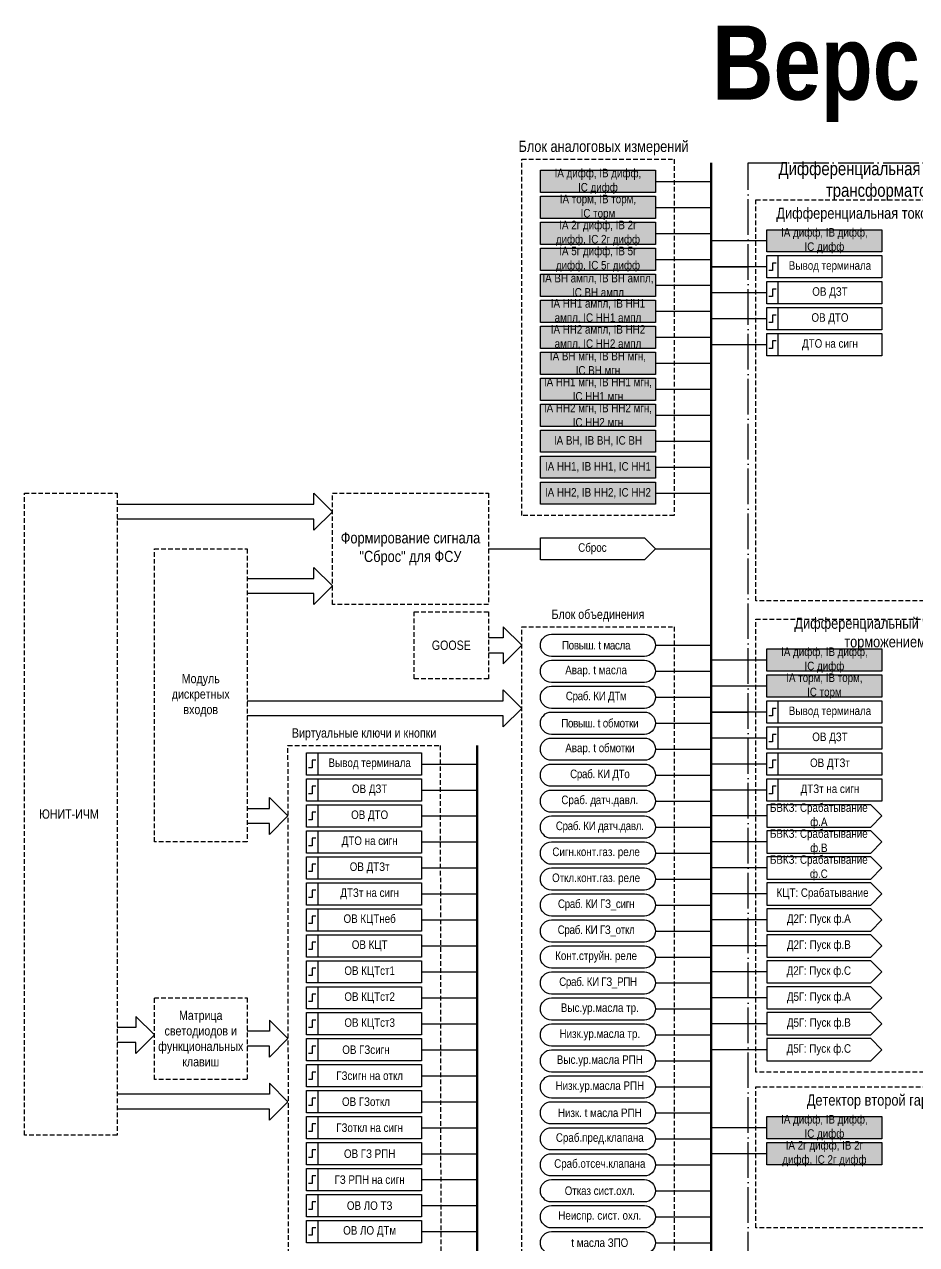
# Model space of a CAD drawing. Header units: millimetres. Extents: x -1143 to 1170, y -154 to 695.
# Drawn here: x -1143 to -902.7, y 366.5 to 695.3 of the extents above; entities that cross this region are included whole.
import ezdxf

# ---------------------------------------------------------------- set-up
doc = ezdxf.new("R2010")
doc.units = ezdxf.units.MM
doc.linetypes.add('ACAD_ISO04W100', pattern=[30, 24, -3, 0, -3])
doc.linetypes.add('штриховая2', pattern=[0.375, 0.25, -0.125])
doc.layers.add('TEXT', color=7, linetype='Continuous', lineweight=25)
doc.layers.add('Основная', color=7, linetype='Continuous')
doc.styles.add('2.5_Gost_RD', font='ARIALN.TTF', dxfattribs={"height": 2.5})
doc.styles.add('3.5_Gost_RD', font='ARIALN.TTF', dxfattribs={"height": 3.5})

msp = doc.modelspace()

# ---------------------------------------------------------------- hatches: boundary and pattern name
at = {"ltscale": 100, "true_color": 0xef8637}
h = msp.add_hatch(color=30, dxfattribs=at)
h.dxf.hatch_style = 1
h.paths.add_polyline_path([(-1004, 656), (-973, 656), (-973, 650), (-1004, 650)])
h = msp.add_hatch(color=30, dxfattribs=at)
h.dxf.hatch_style = 1
h.paths.add_polyline_path([(-1004, 649), (-973, 649), (-973, 643), (-1004, 643)])
h = msp.add_hatch(color=30, dxfattribs=at)
h.dxf.hatch_style = 1
h.paths.add_polyline_path([(-1004, 642), (-973, 642), (-973, 636), (-1004, 636)])
h = msp.add_hatch(color=30, dxfattribs=at)
h.dxf.hatch_style = 1
h.paths.add_polyline_path([(-943, 640), (-912, 640), (-912, 634), (-943, 634)])
h = msp.add_hatch(color=30, dxfattribs=at)
h.dxf.hatch_style = 1
h.paths.add_polyline_path([(-1004, 635), (-973, 635), (-973, 629), (-1004, 629)])
h = msp.add_hatch(color=30, dxfattribs=at)
h.dxf.hatch_style = 1
h.paths.add_polyline_path([(-1004, 628), (-973, 628), (-973, 622), (-1004, 622)])
h = msp.add_hatch(color=30, dxfattribs=at)
h.dxf.hatch_style = 1
h.paths.add_polyline_path([(-1004, 621), (-973, 621), (-973, 615), (-1004, 615)])
h = msp.add_hatch(color=30, dxfattribs=at)
h.dxf.hatch_style = 1
h.paths.add_polyline_path([(-1004, 614), (-973, 614), (-973, 608), (-1004, 608)])
h = msp.add_hatch(color=30, dxfattribs=at)
h.dxf.hatch_style = 1
h.paths.add_polyline_path([(-1004, 607), (-973, 607), (-973, 601), (-1004, 601)])
h = msp.add_hatch(color=30, dxfattribs=at)
h.dxf.hatch_style = 1
h.paths.add_polyline_path([(-1004, 600), (-973, 600), (-973, 594), (-1004, 594)])
h = msp.add_hatch(color=30, dxfattribs=at)
h.dxf.hatch_style = 1
h.paths.add_polyline_path([(-1004, 593), (-973, 593), (-973, 587), (-1004, 587)])
h = msp.add_hatch(color=30, dxfattribs=at)
h.dxf.hatch_style = 1
h.paths.add_polyline_path([(-1004, 586), (-973, 586), (-973, 580), (-1004, 580)])
h = msp.add_hatch(color=30, dxfattribs=at)
h.dxf.hatch_style = 1
h.paths.add_polyline_path([(-1004, 579), (-973, 579), (-973, 573), (-1004, 573)])
h = msp.add_hatch(color=30, dxfattribs=at)
h.dxf.hatch_style = 1
h.paths.add_polyline_path([(-1004, 572), (-973, 572), (-973, 566), (-1004, 566)])
h = msp.add_hatch(color=30, dxfattribs=at)
h.dxf.hatch_style = 1
h.paths.add_polyline_path([(-943, 527), (-912, 527), (-912, 521), (-943, 521)])
h = msp.add_hatch(color=30, dxfattribs=at)
h.dxf.hatch_style = 1
h.paths.add_polyline_path([(-943, 520), (-912, 520), (-912, 514), (-943, 514)])
h = msp.add_hatch(color=30, dxfattribs=at)
h.dxf.hatch_style = 1
h.paths.add_polyline_path([(-943, 401), (-912, 401), (-912, 395), (-943, 395)])
h = msp.add_hatch(color=30, dxfattribs=at)
h.dxf.hatch_style = 1
h.paths.add_polyline_path([(-943, 394), (-912, 394), (-912, 388), (-943, 388)])

# ---------------------------------------------------------------- linework, layer by layer
at = {"lineweight": 100, "ltscale": 100}
for p, q in [((-958, 658), (-958, 2)), ((-1021, 501), (-1021, 65))]:
    msp.add_line(p, q, dxfattribs=at)
at = {"ltscale": 100}
for p, q in [((-973, 653), (-958, 653)), ((-973, 646), (-958, 646)), ((-973, 639), (-958, 639)), ((-943, 637), (-958, 637)), ((-973, 632), (-958, 632)), ((-943, 630), (-958, 630)), ((-958, 630), (-948, 630)), ((-973, 625), (-958, 625)), ((-943, 623), (-958, 623)), ((-973, 618), (-958, 618)), ((-943, 616), (-958, 616)), ((-973, 611), (-958, 611)), ((-943, 609), (-958, 609)), ((-973, 604), (-958, 604)), ((-973, 597), (-958, 597)), ((-973, 590), (-958, 590)), ((-973, 583), (-958, 583)), ((-973, 576), (-958, 576)), ((-973, 569), (-958, 569)), ((-973, 554), (-958, 554)), ((-973, 528), (-958, 528)), ((-943, 524), (-958, 524)), ((-973, 521), (-958, 521)), ((-943, 517), (-958, 517)), ((-973, 514), (-958, 514)), ((-943, 510), (-958, 510)), ((-958, 510), (-948, 510)), ((-973, 507), (-958, 507)), ((-973, 500), (-958, 500)), ((-943, 503), (-958, 503)), ((-1036, 496), (-1021, 496)), ((-943, 496), (-958, 496)), ((-973, 493), (-958, 493)), ((-1036, 489), (-1021, 489)), ((-943, 489), (-958, 489)), ((-973, 486), (-958, 486)), ((-1036, 482), (-1021, 482)), ((-943, 482), (-958, 482)), ((-973, 479), (-958, 479)), ((-1036, 475), (-1021, 475)), ((-943, 475), (-958, 475)), ((-973, 472), (-958, 472)), ((-1036, 468), (-1021, 468)), ((-943, 468), (-958, 468)), ((-973, 465), (-958, 465)), ((-1036, 461), (-1021, 461)), ((-943, 461), (-958, 461)), ((-973, 458), (-958, 458)), ((-1036, 454), (-1021, 454)), ((-943, 454), (-958, 454)), ((-973, 451), (-958, 451)), ((-1036, 447), (-1021, 447)), ((-973, 444), (-958, 444)), ((-943, 447), (-958, 447)), ((-1036, 440), (-1021, 440)), ((-943, 440), (-958, 440)), ((-973, 437), (-958, 437)), ((-1036, 433), (-1021, 433)), ((-943, 433), (-958, 433)), ((-973, 430), (-958, 430)), ((-1036, 426), (-1021, 426)), ((-943, 426), (-958, 426)), ((-973, 423), (-958, 423)), ((-1036, 419), (-1021, 419)), ((-943, 419), (-958, 419)), ((-973, 416), (-958, 416)), ((-1036, 412), (-1021, 412)), ((-973, 409), (-958, 409)), ((-1036, 405), (-1021, 405)), ((-973, 402), (-958, 402)), ((-1036, 398), (-1021, 398)), ((-943, 398), (-958, 398)), ((-973, 395), (-958, 395)), ((-1036, 391), (-1021, 391)), ((-943, 391), (-958, 391)), ((-973, 388), (-958, 388)), ((-1036, 384), (-1021, 384)), ((-973, 381), (-958, 381)), ((-1036, 377), (-1021, 377)), ((-973, 374), (-958, 374)), ((-1036, 370), (-1021, 370)), ((-973, 367), (-958, 367))]:
    msp.add_line(p, q, dxfattribs=at)
at = {"color": 7, "linetype": 'штриховая2', "ltscale": 5}
for points in [[(-1009, 659), (-968, 659), (-968, 563), (-1009, 563)], [(-1143, 569), (-1118, 569), (-1118, 396), (-1143, 396)], [(-1060, 569), (-1018, 569), (-1018, 539), (-1060, 539)], [(-1108, 554), (-1083, 554), (-1083, 475), (-1108, 475)], [(-1038, 537), (-1018, 537), (-1018, 519), (-1038, 519)], [(-1009, 533), (-968, 533), (-968, 184), (-1009, 184)], [(-1072, 501), (-1031, 501), (-1030.5, 64), (-1071.5, 64)], [(-1108, 433), (-1083, 433), (-1083, 411), (-1108, 411)]]:
    msp.add_lwpolyline(points, close=True, dxfattribs=at)
at = {"color": 3, "linetype": 'ACAD_ISO04W100', "lineweight": 30, "ltscale": 0.4}
msp.add_lwpolyline([(-948, 658), (-863, 658), (-863, 203), (-948, 203)], close=True, dxfattribs=at)
at = {"ltscale": 100}
for points in [[(-1004, 656), (-973, 656), (-973, 650), (-1004, 650)], [(-1004, 649), (-973, 649), (-973, 643), (-1004, 643)], [(-1004, 642), (-973, 642), (-973, 636), (-1004, 636)], [(-943, 640), (-912, 640), (-912, 634), (-943, 634)], [(-1004, 635), (-973, 635), (-973, 629), (-1004, 629)], [(-943, 633), (-940, 633), (-940, 627), (-943, 627)], [(-943, 633), (-912, 633), (-912, 627), (-943, 627)], [(-1004, 628), (-973, 628), (-973, 622), (-1004, 622)], [(-943, 626), (-940, 626), (-940, 620), (-943, 620)], [(-943, 626), (-912, 626), (-912, 620), (-943, 620)], [(-1004, 621), (-973, 621), (-973, 615), (-1004, 615)], [(-943, 619), (-940, 619), (-940, 613), (-943, 613)], [(-943, 619), (-912, 619), (-912, 613), (-943, 613)], [(-1004, 614), (-973, 614), (-973, 608), (-1004, 608)], [(-943, 612), (-940, 612), (-940, 606), (-943, 606)], [(-943, 612), (-912, 612), (-912, 606), (-943, 606)], [(-1004, 607), (-973, 607), (-973, 601), (-1004, 601)], [(-1004, 600), (-973, 600), (-973, 594), (-1004, 594)], [(-1004, 593), (-973, 593), (-973, 587), (-1004, 587)], [(-1004, 586), (-973, 586), (-973, 580), (-1004, 580)], [(-1004, 579), (-973, 579), (-973, 573), (-1004, 573)], [(-1004, 572), (-973, 572), (-973, 566), (-1004, 566)], [(-943, 527), (-912, 527), (-912, 521), (-943, 521)], [(-943, 520), (-912, 520), (-912, 514), (-943, 514)], [(-943, 513), (-940, 513), (-940, 507), (-943, 507)], [(-943, 513), (-912, 513), (-912, 507), (-943, 507)], [(-943, 506), (-940, 506), (-940, 500), (-943, 500)], [(-943, 506), (-912, 506), (-912, 500), (-943, 500)], [(-1067, 499), (-1064, 499), (-1064, 493), (-1067, 493)], [(-1067, 499), (-1036, 499), (-1036, 493), (-1067, 493)], [(-943, 499), (-940, 499), (-940, 493), (-943, 493)], [(-943, 499), (-912, 499), (-912, 493), (-943, 493)], [(-1067, 492), (-1064, 492), (-1064, 486), (-1067, 486)], [(-1067, 492), (-1036, 492), (-1036, 486), (-1067, 486)], [(-943, 492), (-940, 492), (-940, 486), (-943, 486)], [(-943, 492), (-912, 492), (-912, 486), (-943, 486)], [(-1067, 485), (-1064, 485), (-1064, 479), (-1067, 479)], [(-1067, 485), (-1036, 485), (-1036, 479), (-1067, 479)], [(-1067, 478), (-1064, 478), (-1064, 472), (-1067, 472)], [(-1067, 478), (-1036, 478), (-1036, 472), (-1067, 472)], [(-1067, 471), (-1064, 471), (-1064, 465), (-1067, 465)], [(-1067, 471), (-1036, 471), (-1036, 465), (-1067, 465)], [(-1067, 464), (-1064, 464), (-1064, 458), (-1067, 458)], [(-1067, 464), (-1036, 464), (-1036, 458), (-1067, 458)], [(-1067, 457), (-1064, 457), (-1064, 451), (-1067, 451)], [(-1067, 457), (-1036, 457), (-1036, 451), (-1067, 451)], [(-1067, 450), (-1064, 450), (-1064, 444), (-1067, 444)], [(-1067, 450), (-1036, 450), (-1036, 444), (-1067, 444)], [(-1067, 443), (-1064, 443), (-1064, 437), (-1067, 437)], [(-1067, 443), (-1036, 443), (-1036, 437), (-1067, 437)], [(-1067, 436), (-1064, 436), (-1064, 430), (-1067, 430)], [(-1067, 436), (-1036, 436), (-1036, 430), (-1067, 430)], [(-1067, 429), (-1064, 429), (-1064, 423), (-1067, 423)], [(-1067, 429), (-1036, 429), (-1036, 423), (-1067, 423)], [(-1067, 422), (-1064, 422), (-1064, 416), (-1067, 416)], [(-1067, 422), (-1036, 422), (-1036, 416), (-1067, 416)], [(-1067, 415), (-1064, 415), (-1064, 409), (-1067, 409)], [(-1067, 415), (-1036, 415), (-1036, 409), (-1067, 409)], [(-1067, 408), (-1064, 408), (-1064, 402), (-1067, 402)], [(-1067, 408), (-1036, 408), (-1036, 402), (-1067, 402)], [(-1067, 401), (-1064, 401), (-1064, 395), (-1067, 395)], [(-1067, 401), (-1036, 401), (-1036, 395), (-1067, 395)], [(-943, 401), (-912, 401), (-912, 395), (-943, 395)], [(-1067, 394), (-1064, 394), (-1064, 388), (-1067, 388)], [(-1067, 394), (-1036, 394), (-1036, 388), (-1067, 388)], [(-943, 394), (-912, 394), (-912, 388), (-943, 388)], [(-1067, 387), (-1064, 387), (-1064, 381), (-1067, 381)], [(-1067, 387), (-1036, 387), (-1036, 381), (-1067, 381)], [(-1067, 380), (-1064, 380), (-1064, 374), (-1067, 374)], [(-1067, 380), (-1036, 380), (-1036, 374), (-1067, 374)], [(-1067, 373), (-1064, 373), (-1064, 367), (-1067, 367)], [(-1067, 373), (-1036, 373), (-1036, 367), (-1067, 367)]]:
    msp.add_lwpolyline(points, close=True, dxfattribs=at)
at = {"linetype": 'штриховая2', "ltscale": 5}
for points in [[(-946, 648), (-865, 648), (-865, 540), (-946, 540)], [(-946, 535), (-865, 535), (-865, 413), (-946, 413)], [(-946, 409), (-865, 409), (-865, 371), (-946, 371)]]:
    msp.add_lwpolyline(points, close=True, dxfattribs=at)
at = {"lineweight": 30, "ltscale": 100}
for points in [[(-940.5, 631), (-941.5, 631), (-941.5, 629), (-942.5, 629)], [(-940.5, 624), (-941.5, 624), (-941.5, 622), (-942.5, 622)], [(-940.5, 617), (-941.5, 617), (-941.5, 615), (-942.5, 615)], [(-940.5, 610), (-941.5, 610), (-941.5, 608), (-942.5, 608)], [(-940.5, 511), (-941.5, 511), (-941.5, 509), (-942.5, 509)], [(-940.5, 504), (-941.5, 504), (-941.5, 502), (-942.5, 502)], [(-1064.5, 497), (-1065.5, 497), (-1065.5, 495), (-1066.5, 495)], [(-940.5, 497), (-941.5, 497), (-941.5, 495), (-942.5, 495)], [(-1064.5, 490), (-1065.5, 490), (-1065.5, 488), (-1066.5, 488)], [(-940.5, 490), (-941.5, 490), (-941.5, 488), (-942.5, 488)], [(-1064.5, 483), (-1065.5, 483), (-1065.5, 481), (-1066.5, 481)], [(-1064.5, 476), (-1065.5, 476), (-1065.5, 474), (-1066.5, 474)], [(-1064.5, 469), (-1065.5, 469), (-1065.5, 467), (-1066.5, 467)], [(-1064.5, 462), (-1065.5, 462), (-1065.5, 460), (-1066.5, 460)], [(-1064.5, 455), (-1065.5, 455), (-1065.5, 453), (-1066.5, 453)], [(-1064.5, 448), (-1065.5, 448), (-1065.5, 446), (-1066.5, 446)], [(-1064.5, 441), (-1065.5, 441), (-1065.5, 439), (-1066.5, 439)], [(-1064.5, 434), (-1065.5, 434), (-1065.5, 432), (-1066.5, 432)], [(-1064.5, 427), (-1065.5, 427), (-1065.5, 425), (-1066.5, 425)], [(-1064.5, 420), (-1065.5, 420), (-1065.5, 418), (-1066.5, 418)], [(-1064.5, 413), (-1065.5, 413), (-1065.5, 411), (-1066.5, 411)], [(-1064.5, 406), (-1065.5, 406), (-1065.5, 404), (-1066.5, 404)], [(-1064.5, 399), (-1065.5, 399), (-1065.5, 397), (-1066.5, 397)], [(-1064.5, 392), (-1065.5, 392), (-1065.5, 390), (-1066.5, 390)], [(-1064.5, 385), (-1065.5, 385), (-1065.5, 383), (-1066.5, 383)], [(-1064.5, 378), (-1065.5, 378), (-1065.5, 376), (-1066.5, 376)], [(-1064.5, 371), (-1065.5, 371), (-1065.5, 369), (-1066.5, 369)]]:
    msp.add_lwpolyline(points, dxfattribs=at)
at = {"ltscale": 100}
for points in [[(-1118, 566), (-1065, 566), (-1065, 569), (-1060, 564), (-1065, 559), (-1065, 562), (-1118, 562)], [(-1004, 557), (-976, 557), (-973, 554), (-976, 551), (-1004, 551), (-1004, 557)], [(-1018, 554), (-1004, 554)], [(-1083, 546), (-1065, 546), (-1065, 549), (-1060, 544), (-1065, 539), (-1065, 542), (-1083, 542)], [(-1018, 526), (-1014, 526), (-1014, 523), (-1009, 528), (-1014, 533), (-1014, 530), (-1018, 530)], [(-1083, 513), (-1014, 513), (-1014, 516), (-1009, 511), (-1014, 506), (-1014, 509), (-1083, 509)], [(-1083, 484), (-1077, 484), (-1077, 487), (-1072, 482), (-1077, 477), (-1077, 480), (-1083, 480)], [(-1108, 423), (-1113, 428), (-1113, 425), (-1118, 425)], [(-1072, 422), (-1077, 427), (-1077, 424), (-1083, 424)], [(-1108, 423), (-1113, 418), (-1113, 421), (-1118, 421)], [(-1072, 422), (-1077, 417), (-1077, 420), (-1083, 420)], [(-1072, 405), (-1077, 410), (-1077, 407), (-1118, 407)], [(-1072, 405), (-1077, 400), (-1077, 403), (-1118, 403)]]:
    msp.add_lwpolyline(points, dxfattribs=at)
for points in [[(-1001, 525, -1), (-1001, 531), (-976, 531, -1), (-976, 525)], [(-1001, 518, -1), (-1001, 524), (-976, 524, -1), (-976, 518)], [(-1001, 511, -1), (-1001, 517), (-976, 517, -1), (-976, 511)], [(-1001, 504, -1), (-1001, 510), (-976, 510, -1), (-976, 504)], [(-1001, 497, -1), (-1001, 503), (-976, 503, -1), (-976, 497)], [(-1001, 490, -1), (-1001, 496), (-976, 496, -1), (-976, 490)], [(-1001, 483, -1), (-1001, 489), (-976, 489, -1), (-976, 483)], [(-1001, 476, -1), (-1001, 482), (-976, 482, -1), (-976, 476)], [(-1001, 469, -1), (-1001, 475), (-976, 475, -1), (-976, 469)], [(-1001, 462, -1), (-1001, 468), (-976, 468, -1), (-976, 462)], [(-1001, 455, -1), (-1001, 461), (-976, 461, -1), (-976, 455)], [(-1001, 448, -1), (-1001, 454), (-976, 454, -1), (-976, 448)], [(-1001, 441, -1), (-1001, 447), (-976, 447, -1), (-976, 441)], [(-1001, 434, -1), (-1001, 440), (-976, 440, -1), (-976, 434)], [(-1001, 427, -1), (-1001, 433), (-976, 433, -1), (-976, 427)], [(-1001, 420, -1), (-1001, 426), (-976, 426, -1), (-976, 420)], [(-1001, 413, -1), (-1001, 419), (-976, 419, -1), (-976, 413)], [(-1001, 406, -1), (-1001, 412), (-976, 412, -1), (-976, 406)], [(-1001, 399, -1), (-1001, 405), (-976, 405, -1), (-976, 399)], [(-1001, 392, -1), (-1001, 398), (-976, 398, -1), (-976, 392)], [(-1001, 385, -1), (-1001, 391), (-976, 391, -1), (-976, 385)], [(-1001, 378, -1), (-1001, 384), (-976, 384, -1), (-976, 378)], [(-1001, 371, -1), (-1001, 377), (-976, 377, -1), (-976, 371)], [(-1001, 364, -1), (-1001, 370), (-976, 370, -1), (-976, 364)]]:
    msp.add_lwpolyline(points, format="xyb", close=True, dxfattribs=at)
at = {"layer": 'Основная', "ltscale": 100}
for points in [[(-943, 485), (-943, 479), (-915, 479), (-912, 482), (-915, 485)], [(-943, 478), (-943, 472), (-915, 472), (-912, 475), (-915, 478)], [(-943, 471), (-943, 465), (-915, 465), (-912, 468), (-915, 471)], [(-943, 464), (-943, 458), (-915, 458), (-912, 461), (-915, 464)], [(-943, 457), (-943, 451), (-915, 451), (-912, 454), (-915, 457)], [(-943, 450), (-943, 444), (-915, 444), (-912, 447), (-915, 450)], [(-943, 443), (-943, 437), (-915, 437), (-912, 440), (-915, 443)], [(-943, 436), (-943, 430), (-915, 430), (-912, 433), (-915, 436)], [(-943, 429), (-943, 423), (-915, 423), (-912, 426), (-915, 429)], [(-943, 422), (-943, 416), (-915, 416), (-912, 419), (-915, 422)]]:
    msp.add_lwpolyline(points, close=True, dxfattribs=at)

# ---------------------------------------------------------------- texts
at = {"color": 1, "ltscale": 100, "attachment_point": 5, "style": '2.5_Gost_RD'}
for s, insert, char_height, width in [('{\\fArial Narrow|b1|i0|c204|p34;Версия 2.1 от  04.02.25 НЕ согласовывалась}', (-705, 682), 20, 1350), ('GOOSE', (-1028, 528), 2.5, 20)]:
    msp.add_mtext(s, dxfattribs=dict(at, insert=insert, char_height=char_height, width=width))
at = {"color": 30, "ltscale": 100, "true_color": 0xef8637, "attachment_point": 5, "style": '3.5_Gost_RD'}
for s, insert, char_height, width in [('Дифференциальная токовая защита трансформатора (ДЗТ)', (-905.5, 653), 3.5, 85), ('Дифференциальная токовая отсечка (ДТО)', (-905.5, 644), 3, 81), ('Дифференциальный токовый орган с торможением (ДТЗт)', (-905.5, 531), 3, 81), ('Детектор второй гармоники (Д2Г)', (-905.5, 405), 3, 81)]:
    msp.add_mtext(s, dxfattribs=dict(at, insert=insert, char_height=char_height, width=width))
at = {"color": 0, "ltscale": 100, "char_height": 2.3, "attachment_point": 5, "style": '2.5_Gost_RD'}
for s, insert, width in [('{\\C256;IA дифф, IB дифф, IC дифф}', (-988.5, 653), 23.725), ('{\\C256;IA торм, IB торм, IC торм}', (-988.5, 646), 20.7005), ('{\\C256;IA 2г дифф, IB 2г дифф, IC 2г дифф}', (-988.5, 639), 29.1365), ('{\\C256;IA дифф, IB дифф, IC дифф}', (-927.5, 637), 23.725), ('{\\C256;IA 5г дифф, IB 5г дифф, IC 5г дифф}', (-988.5, 632), 29.1365), ('{\\C256;Вывод терминала}', (-926, 630), 28), ('{\\C256;IA ВН ампл, IB ВН ампл, IC ВН ампл}', (-988.5, 625), 31), ('{\\C256;IA НН1 ампл, IB НН1 ампл, IC НН1 ампл}', (-988.5, 618), 31.5052), ('{\\C256;IA НН2 ампл, IB НН2 ампл, IC НН2 ампл}', (-988.5, 611), 31.5052), ('{\\C256;ДТО на сигн}', (-926, 609), 28), ('{\\C256;IA ВН мгн, IB ВН мгн, IC ВН мгн}', (-988.5, 604), 26.1583), ('{\\C256;IA НН1 мгн, IB НН1 мгн, IC НН1 мгн}', (-988.5, 597), 29.86), ('{\\C256;IA НН2 мгн, IB НН2 мгн, IC НН2 мгн}', (-988.5, 590), 29.86), ('{\\C256;IA ВН, IB ВН, IC ВН}', (-988.5, 583), 31), ('{\\C256;IA НН1, IB НН1, IC НН1}', (-988.5, 576), 31), ('{\\C256;IA НН2, IB НН2, IC НН2}', (-988.5, 569), 31), ('{\\C256;IA дифф, IB дифф, IC дифф}', (-927.5, 524), 23.725), ('{\\C256;IA торм, IB торм, IC торм}', (-927.5, 517), 20.7005), ('{\\C256;Вывод терминала}', (-926, 510), 28), ('{\\C256;ДТЗт на сигн}', (-926, 489), 28), ('{\\C256;IA дифф, IB дифф, IC дифф}', (-927.5, 398), 23.725), ('{\\C256;IA 2г дифф, IB 2г дифф, IC 2г дифф}', (-927.5, 391), 29.1365), ('{\\C256;ОВ ЛО ТЗ}', (-1050, 377), 28), ('{\\C256;ОВ ЛО ДТм}', (-1050, 370), 28)]:
    msp.add_mtext(s, dxfattribs=dict(at, insert=insert, width=width))
at = {"ltscale": 100, "attachment_point": 5, "style": '2.5_Gost_RD'}
for s, insert, char_height, width in [('Сброс', (-990, 554), 2.3, 28), ('Блок объединения', (-988.5, 536), 2.5, 41), ('Модуль дискретных входов', (-1095.5, 514.5), 2.5, 25), ('Виртуальные ключи и кнопки', (-1051.5, 504), 2.5, 41), ('ЮНИТ-ИЧМ', (-1131, 482.5), 2.5, 24), ('ДТО на сигн', (-1050, 475), 2.3, 28), ('ДТЗт на сигн', (-1050, 461), 2.3, 28), ('\\A1;Конт.струйн. реле', (-989, 444), 2.3, 31), ('\\A1;{\\T0.95;Сраб. КИ ГЗ_РПН}', (-988.5, 437), 2.3, 31), ('\\A1;Выс.ур.масла тр.', (-988, 430), 2.3, 31), ('Матрица светодиодов и функциональных клавиш', (-1095.5, 422), 2.5, 25), ('\\A1;Низк.ур.масла тр.', (-988, 423), 2.3, 29.7748), ('\\A1;Выс.ур.масла РПН', (-988, 416), 2.3, 31), ('\\A1;Низк.ур.масла РПН', (-988, 409), 2.3, 29.7748), ('\\A1;Низк. t масла РПН', (-988, 402), 2.3, 29.7748), ('\\A1;Сраб.пред.клапана', (-988, 395), 2.3, 31), ('\\A1;Сраб.отсеч.клапана', (-988, 388), 2.3, 31), ('\\A1;Отказ сист.охл.', (-988, 381), 2.3, 31), ('\\A1;Неиспр. сист. охл.', (-988, 374), 2.3, 29.7748)]:
    msp.add_mtext(s, dxfattribs=dict(at, insert=insert, char_height=char_height, width=width))
at = {"layer": 'TEXT', "ltscale": 100, "attachment_point": 5, "style": '2.5_Gost_RD'}
for s, insert, char_height, width in [('Блок аналоговых измерений', (-987, 662), 3, 46.1947), ('Формирование сигнала "Сброс" для ФСУ', (-1039, 554), 3, 42), ('\\A1;{\\T0.95;Повыш. t масла }', (-989, 528), 2.3, 31), ('\\A1;Авар. t масла', (-989, 521), 2.3, 31), ('\\A1;{\\T0.95;Сраб. КИ ДТм}', (-989, 514), 2.3, 31), ('\\A1;{\\T0.95;Повыш. t обмотки}', (-988, 507), 2.3, 31), ('\\A1;Авар. t {\\T0.95;обмотки}', (-988, 500), 2.3, 31), ('\\A1;{\\T0.95;Сраб. КИ ДТо}', (-988, 493), 2.3, 31), ('ОВ ДЗТ', (-1050, 489), 2.3, 28), ('\\A1;Сраб. {\\T0.95;д}атч.давл.', (-988, 486), 2.3, 31), ('\\A1;{\\T0.95;Сраб. КИ датч.давл.}', (-988, 479), 2.3, 31), ('\\A1;Сигн.конт.газ. реле', (-989, 472), 2.3, 31), ('\\A1;Откл.конт.газ. реле', (-989, 465), 2.3, 31), ('\\A1;{\\T0.95;Сраб. КИ ГЗ_сигн}', (-989, 458), 2.3, 31), ('\\A1;{\\T0.95;Сраб. КИ ГЗ_откл}', (-989, 451), 2.3, 31), ('\\A1;t масла ЗПО', (-988, 367), 2.3, 31)]:
    msp.add_mtext(s, dxfattribs=dict(at, insert=insert, char_height=char_height, width=width))
at = {"layer": 'TEXT', "color": 0, "ltscale": 100, "char_height": 2.3, "width": 28, "attachment_point": 5, "style": '2.5_Gost_RD'}
for s, insert in [('{\\C256;ОВ ДЗТ}', (-926, 623)), ('{\\C256;ОВ ДЗТ}', (-926, 503)), ('{\\C256;Вывод терминала}', (-1050, 496)), ('{\\C256;ОВ ГЗсигн}', (-1051, 419)), ('{\\C256;ГЗсигн на откл}', (-1050, 412)), ('{\\C256;ОВ ГЗоткл}', (-1051, 405)), ('{\\C256;ГЗоткл на сигн}', (-1050, 398)), ('{\\C256;ОВ ГЗ РПН}', (-1050, 391)), ('{\\C256;ГЗ РПН на сигн}', (-1050, 384))]:
    msp.add_mtext(s, dxfattribs=dict(at, insert=insert))
at = {"layer": 'Основная', "color": 0, "ltscale": 100, "char_height": 2.3, "attachment_point": 5, "style": '2.5_Gost_RD'}
for s, insert, width in [('{\\C256;ОВ ДТО}', (-926, 616), 28), ('{\\C256;ОВ ДТЗт}', (-926, 496), 28), ('{\\C256;БВКЗ: Срабатывание ф.А}', (-929, 482), 28), ('{\\C256;БВКЗ: Срабатывание ф.В}', (-929, 475), 28), ('{\\C256;БВКЗ: Срабатывание ф.С}', (-929, 468), 28), ('{\\C256;КЦТ: Срабатывание}', (-928, 461), 26.5083), ('{\\C256;Д2Г: Пуск ф.А}', (-929, 454), 28), ('{\\C256;ОВ КЦТ}', (-1050, 447), 28), ('{\\C256;Д2Г: Пуск ф.B}', (-929, 447), 28), ('{\\C256;ОВ КЦТст1}', (-1050, 440), 28), ('{\\C256;Д2Г: Пуск ф.C}', (-929, 440), 28), ('{\\C256;ОВ КЦТст2}', (-1050, 433), 28), ('{\\C256;Д5Г: Пуск ф.А}', (-929, 433), 28), ('{\\C256;ОВ КЦТст3}', (-1050, 426), 28), ('{\\C256;Д5Г: Пуск ф.B}', (-929, 426), 28), ('{\\C256;Д5Г: Пуск ф.C}', (-929, 419), 28)]:
    msp.add_mtext(s, dxfattribs=dict(at, insert=insert, width=width))
at = {"layer": 'Основная', "ltscale": 100, "char_height": 2.3, "width": 28, "attachment_point": 5, "style": '2.5_Gost_RD'}
for s, insert in [('ОВ ДТО', (-1050, 482)), ('ОВ ДТЗт', (-1050, 468)), ('ОВ КЦТнеб', (-1050, 454))]:
    msp.add_mtext(s, dxfattribs=dict(at, insert=insert))

doc.saveas('drawing.dxf')
